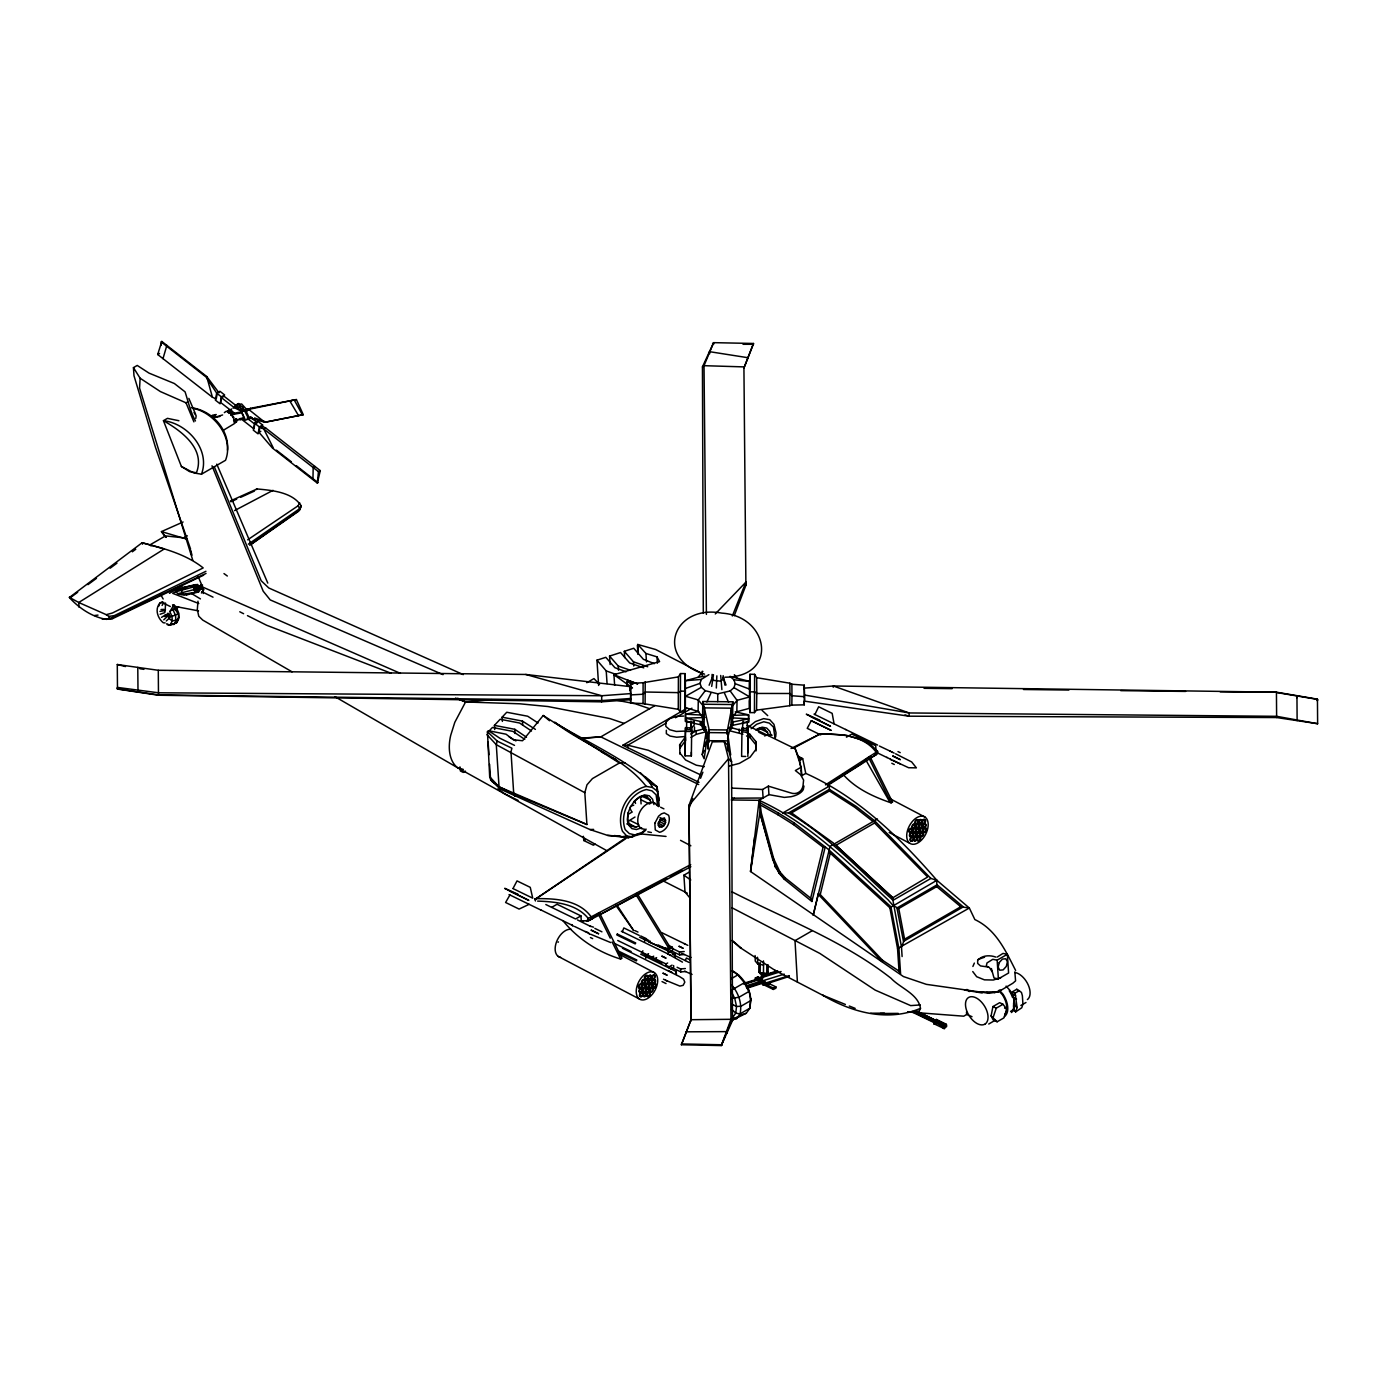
<?xml version="1.0" encoding="UTF-8"?>
<svg xmlns="http://www.w3.org/2000/svg" width="1387" height="1387" viewBox="0 0 1387 1387"><rect width="100%" height="100%" fill="white"/><g stroke="black" fill="none" stroke-linecap="round" stroke-linejoin="round"><path stroke-width="1.5" d="M717.738 701.701L717.738 693.829L705.237 690.691L701.389 687.311L700.019 683.358L701.319 679.422L708.896 674.671M666.349 730.273L666.332 733.654L670.094 736.064L676.631 737.225L684.19 736.601M630.721 693.604L630.634 699.707L601.629 701.839L158.482 695.234L117.479 689.062L117.514 687.432L158.534 692.789L601.733 695.737L630.721 693.604L630.149 686.634L525.777 674.463L158.291 670.285L117.288 664.512L125.471 666.558M1317.633 723.719L1317.442 699.169L1317.407 700.799L1317.442 699.169L1276.439 692.182L833.31 685.993L804.304 688.125L804.789 701.198L909.092 716.195L1276.629 717.547L1317.633 723.719L1276.647 716.316L909.161 712.953L804.876 695.095M764.514 985.151L773.322 989.434L775.888 988.22L775.905 986.903L773.339 988.116L767.462 985.255L762.659 984.701L761.948 982.568L755.326 979.343L755.343 978.026L757.909 976.812L760.579 978.112L763.283 977.28L763.682 975.252L777.622 970.692M755.326 979.343L757.891 978.147L757.909 976.812M761.324 977.904L761.966 972.807L761.324 977.904L761.983 974.211L758.793 972.148L758.88 962.942M760.267 962.682L760.163 973.743L766.768 973.795L768.121 972.235L768.19 964.867M762.659 984.701L762.711 980.262L761.22 980.886L755.343 978.026M763.543 965.213L763.422 976.968L761.948 977.835M765.503 975.997L764.913 972.824M766.838 964.589L766.768 973.795L763.474 974.42M773.322 989.434L773.339 988.116M658.548 806.627L657.091 786.724C626.82 760.215 589.891 743.345 555.251 723.182L543.219 715.501L522.552 740.745L513.398 739.774L506.064 734.208L488.467 730.689L487.444 731.747L489.68 776.737L491.796 781.332L496.65 784.557M658.981 806.332L658.652 797.144M1014.833 971.923L1015.579 980.886L1012.787 983.279L998.311 991.844L989.139 993.283L926.36 984.354L903.422 976.552L750.54 871.521L759.868 812.643L759.972 802.692L759.105 800.316L731.278 799.97L734.364 798.184M227.468 450.134C229.392 429.467 211.57 410.188 191.389 407.726M117.514 687.432L117.479 689.062L117.288 664.512M630.079 690.691L630.149 686.634M630.548 689.495L630.652 683.392L643.1 682.716L678.399 676.891L680.497 673.562L685.178 673.614L684.987 711.93L680.323 711.878L678.278 709.312L678.399 676.891M678.278 709.312L643.065 703.59L630.634 703.053L630.652 683.392M643.065 703.59L643.1 682.716M645.111 704.215L645.215 681.71M680.323 711.878L680.497 673.562M685.039 681.901L685.178 673.614M685.126 755.828L685.49 727.776L691.714 727.846L691.35 755.898L685.126 755.828L685.49 727.776L686.548 727.169L685.525 731.417L691.749 731.486L690.778 722.939M681.398 1044.758L691.038 1019.705L688.992 805.344L712.294 741.854L724.222 741.664L727.273 744.75L731.59 761.758L732.492 1020.537L721.292 1045.573L681.398 1044.758L691.038 1019.705L730.966 1019.306L732.492 1020.537L730.914 1021.751L726.112 1033.662L727.343 1032.83L726.147 1031.616L686.218 1031.824L686.201 1032.847M686.669 720.009L686.582 729.597L690.726 729.649L691.749 731.486M691.021 1020.919L688.992 805.344L728.522 758.672L724.222 741.664M690.865 721.101L690.726 729.649L690.709 727.221M704.249 718.83L698.094 711.34L698.285 699.95L705.237 690.691M702.169 675.434L702.238 671.291M702.793 701.51L704.353 707.89L704.076 724.586L702.481 724.985L702.793 701.51L732.856 701.805L726.719 734.018M698.805 711.479L685.525 714.184L685.507 721.396L702.654 725.245L703.85 730.03L706.781 731.764M707.959 741.958L708.948 741.976L709.156 729.77L726.788 729.961L727.811 732.804L727.724 749.032L727.811 732.804L708.098 732.596L708.029 748.824L708.098 732.596L709.156 729.77L704.353 707.89L731.296 708.168L731.018 724.864L727.568 738.317M709.138 685.213L712.016 678.191L712.086 674.394M713.473 674.654L711.704 686.392M716.854 675.833L716.333 688.004M720.703 675.469L721.881 689.634M723.147 675.642L724.95 685.161M731.018 724.864L732.544 725.28L732.856 701.805M732.024 717.634L736.844 711.739L737.034 700.348L730.169 690.951L717.738 693.829M743.155 721.344L742.028 731.989L748.252 732.059L747.836 756.47M734.26 615.655L745.894 585.331L745.946 582.089L715.276 613.956M747.368 721.275L747.229 730.221L748.252 732.059L747.194 727.794L747.229 730.221L743.068 730.186L743.051 727.759L741.993 728.366L741.612 756.4L745.773 756.452M753.522 343.473L743.9 368.127L753.522 343.473L713.629 342.658L702.446 366.879L703.296 613.106M747.801 752.829L748.217 728.418L741.993 728.366L742.028 731.989M731.434 717.842L748.651 718.795L748.599 722.055L731.521 725.54L730.134 730.308L732.475 726.996M748.564 718.085L748.616 714.842L735.283 711.86M749.431 688.992L749.552 681.398L730.03 676.388L733.879 679.769L735.266 683.722L733.948 687.64L730.169 690.951M749.726 688.802L749.968 674.273L754.632 674.325L756.661 677.688L756.817 693.448L756.539 710.127L754.441 712.641L749.778 712.589L749.656 698.927M736.844 711.739L749.517 708.324L749.552 681.398L733.879 679.769M749.778 712.589L749.968 674.273M754.441 712.641L754.632 674.325M756.539 710.127L789.723 705.706L789.931 693.5L789.827 683.202L756.661 677.688M789.723 705.706L791.821 705.116L791.977 695.754L791.873 684.242L789.827 683.202M804.217 689.252L804.287 685.178L791.873 684.242M791.821 705.116L804.269 704.839L804.287 685.178M1276.629 717.547L1276.439 692.182L1220.213 691.836M747.68 358.748L747.697 357.673L709.849 351.726L708.636 352.541L709.797 353.685M1297.122 720.633L1296.949 695.685L1296.914 697.713M702.706 673.822L655.722 649.532L637.795 644.47L637.708 654.109M944.911 1025.236L935.254 1019.653L934.127 1020.815L936.468 1019.462L946.038 1024.143L946.627 1026.588L943.489 1028.391L944.842 1024.317L946.038 1024.143L943.489 1028.391M165.226 609.829L165.538 603.016M614.632 685.317L613.938 674.689L627.513 680.133L626.889 684.918L632.472 687.969L613.938 674.689L659.588 661.616L656.987 656.866L645.926 653.468L637.795 644.47L638.349 652.913M195.463 420.972C190.331 411.644 188.251 401.606 185.078 391.862L174.346 383.505L148.998 373.103L137.226 365.44L133.447 367.624L140.122 378.235L139.567 388.117L192.776 560.244M601.629 701.839L601.733 695.737L525.777 674.463M833.24 687.224L833.31 685.993L909.161 712.953L909.092 716.195L905 714.894M197.977 601.178L197.318 609.517L198.757 616.192L202.727 620.076L292.085 671.845M937.04 1021.924L936.468 1019.462L935.896 1020.416L918.61 1011.938M934.127 1020.815L933.902 1023.727L944.495 1028.773L945.587 1025.132M775.697 736.982L776.044 732.891L773.963 724.326L769.733 719.68L763.596 718.639L755.43 721.587L747.489 727.95M657.646 805.795L656.103 794.838L651.942 790.867L646.411 789.515C629.802 793.433 619.313 813.718 625.19 829.617L629.334 833.587L634.882 834.939L641.973 832.443L646.099 829.097M775.004 738.04L773.461 727.065L769.317 723.112L763.769 721.76L756.678 724.257L751.165 728.712M158.482 695.234L158.291 670.285M628.242 812.713L627.687 818.538L628.935 823.306L631.813 826.305L635.853 827.085L638.904 826.045M629.923 808.326L631.449 811.187M641.089 803.905L640.621 796.849M665.604 822.266L664.46 817.879L660.229 819.318L658.131 824.814L659.466 827.311L663.697 825.872L665.604 822.266L659.796 819.44M317.311 483.075L318.455 471.667L320.293 470.626L265.593 427.907L261.762 426.173L259.941 427.231L258.988 432.328L272.389 448.001L317.311 483.075L320.293 470.626M935.029 1023.051L933.902 1023.727L935.029 1023.051L911.311 1011.66M731.729 1007.603L732.111 1004.309L736.532 1006.459L740.918 1006.268L750.766 1000.582C750.488 988.55 743.328 977.055 732.943 971.056M750.748 998.259L749.882 1008.193L746.275 1013.256L732.579 1020.104M754.649 836.898L750.54 871.521L759.105 800.316L768.953 794.63L784.296 797.404L790.885 796.727A18.048 9.57 -3.8 0 0 803.281 789.584L803.975 786.048M674.758 956.995L675.105 954.447L639.528 937.144M675.868 974.021L676.215 971.472L640.638 954.169M195.775 418.441L196.174 415.84L194.007 412.546M707.821 733.931L704.145 758.776L702.203 754.597L706.572 729.77M704.752 746.31L705.411 742.184M706.087 738.057L706.763 733.914M748.997 990.318L750.766 1000.582L749.882 1008.193L740.034 1013.88L736.428 1018.942L732.579 1017.642L735.751 1013.169L736.532 1006.459L734.781 998.519L731.59 992.156M173.86 604.957C178.68 609.361 180.882 617.614 176.392 623.023L169.89 625.242L167.22 624.67M161.031 345.432L161.776 341.427L206.698 376.501L219.007 392.798M167.758 614.164L167.324 616.469L163.77 619.816M216.667 393.18L215.366 400.115L220.082 403.79L221.383 396.855L224.659 394.966L219.944 391.29L216.667 393.18L221.383 396.855M236.917 407.57L237.125 406.443L224.087 396.266L221.539 397.74L220.654 402.49L234.42 413.205M224.347 412.632L226.22 411.28L228.924 411.766L231.733 413.95L234.854 420.833L234.316 423.659L223.48 430.195M237.038 419.169L236.536 421.821L234.802 423.087L234.178 421.717L235.929 418.631M254.636 423.243L253.336 430.178L258.051 433.854L259.352 426.919L262.628 425.029L257.913 421.353L254.636 423.243L259.352 426.919M250.804 417.539L257.341 422.654L254.792 424.127L253.908 428.878L240.87 418.683M261.97 428.496L262.628 425.029M991.116 1015.856L992.936 1006.563L999.663 1002.68L1002.974 1004.275L1006.789 1009.147L1003.876 1017.902L997.132 1021.786L993.092 1019.826L991.116 1015.856L997.132 1021.786M184.488 594.416C181.836 594.971 174.953 594.156 176.062 590.307L185.511 588.417L176.062 590.307M818.382 893.245L813.198 915.316L818.278 894.372L820.254 894.58L882.583 960.341L899.019 971.073L900.579 973.674L898.949 948.691L890.887 906.734L828.628 849.59L825.23 846.902L823.08 847.197L793.537 824.606L778.142 814.915L778.523 813.077L759.972 802.692L761.307 812.886L773.79 859.021L779.997 872.024L785.285 877.936L810.649 898.169L811.88 901.481L825.23 846.902L794.005 822.768L778.523 813.077M759.105 800.316C809.262 823.098 848.515 862.714 888.113 899.851L893.107 905.59L898.759 908.52L936.71 886.622L936.884 880.312L931.873 874.59C895.95 833.812 855.848 795.878 805.76 773.391L802.709 758.724L797.768 755.932M201.288 585.227L195.151 587.655L196.382 590.238L198.445 589.042L200.092 589.735L198.532 592.006L186.638 594.884L184.055 595.023L181.974 592.925L181.61 589.856L183.153 587.603L195.064 584.707L197.63 584.586L198.254 587.516L199.711 586.666M877.451 818.989L830.067 846.347L818.278 894.372L882.063 961.59L882.583 960.341M820.254 894.58L830.258 853.161L828.628 849.59M162.99 358.644L166.856 345.398M810.649 898.169L823.08 847.197M487.444 731.747L497.187 741.074L496.286 744.68L499.043 786.81L500.326 789.151L589.891 829.53L607.593 835.39L628.346 837.679L641.002 834.038L645.77 830.224M176.392 623.023L178.819 617.232M793.537 824.606L794.005 822.768M161.048 341.843L205.969 376.917L217.187 393.856L216.233 398.953L212.402 397.219L157.702 354.517L161.776 341.427M497.187 741.074L511.89 748.217L510.988 751.823L513.745 793.953L586.926 824.606L584.829 792.705L586.961 784.834L592.422 778.61L619.573 762.919L625.225 762.746M775.905 986.903L770.028 984.042L767.462 985.255L764.913 981.337L763.769 985.221L766.595 983.088M181.402 466.483L193.92 472.984L201.479 474.181C210.651 449.856 187.592 423.382 163.441 420.677L181.402 466.483L189.655 471.649L196.451 472.724C205.657 448.729 181.506 431.028 163.441 420.677L167.463 418.354L178.906 420.729M178.524 612.603L178.455 619.4L172.265 621.012L169.37 618.741M993.317 1016.914L996.247 1008.176L1002.974 1004.275M1015.908 1011.14L1012.579 1009.528L1015.648 1011.886L1017.104 1007.603L1015.128 993.109L1012.423 991.792L1014.833 1005.627L1013.325 1008.228M902.105 956.545L901.498 947.182L904.584 939.19L960.775 906.751L969.34 908.017L974.853 919.564C996.299 929.671 1005.696 951.083 1015.631 970.467M158.794 606.102L159.852 603.12L162.4 601.646M230.363 500.967L257.063 488.952C271.887 490.339 292.102 492.038 300.979 505.527L298.309 511.422L251.012 544.45M300.979 505.527L299.991 509.775L249.66 545.195M630.513 806.679L627.964 813.371L627.34 819.908L628.744 825.265L631.952 828.646L636.494 829.513L641.661 827.762M688.94 808.586L692.807 798.479M700.556 778.263L702.897 772.212M732.336 615.967L745.946 582.089M725.297 1035.656L721.292 1045.573L730.966 1019.306L728.522 758.672L731.59 761.758M972.894 966.462L974.35 963.081M702.203 754.597L704.076 750.454M706.885 702.013L710.976 692.98M731.764 891.72C785.545 919.148 843.157 940.767 891.043 978.286C900.198 988.099 918.211 993.838 920.5 1008.332L919.252 1011.019L913.929 1011.712M298.309 511.422L301.066 506.81M642.909 950.788L641.817 952.973L647.677 955.816M509.393 890.939L528.863 900.406L504.677 888.339L518.149 894.338M512.982 888.547L517.022 880.901L530.25 887.333L532.729 898.169L513.259 888.703M617.961 951.967L618.429 951.066L636.806 960.012L636.338 960.896L619.798 952.852M811.014 716.784L830.501 726.268L806.298 714.201L819.769 720.182M811.274 720.703L831.038 730.325L811.274 720.703L807.234 728.348L820.74 734.937M162.088 605.46L163.787 602.374L159.852 603.12C154.616 609.17 157.581 618.099 163.233 622.728L165.14 622.936M170.41 610.835L173.843 604.732M231.733 413.95L231.092 415.077L234.126 412.771M246.973 409.858L241.65 403.964L236.952 404.501L237.992 406.79L236.622 407.795L234.958 405.958L236.952 404.501L239.83 405.021L242.829 407.362L242.031 408.766L239.483 410.24L235.443 408.263L239.968 407.154L243.627 411.193M160.146 614.25L164.81 612.621L165.417 609.326M811.88 901.481L784.591 879.462L785.285 877.936M791.058 748.495L819.786 734.156L824.884 733.896L846.313 735.266L861.552 739.791L870.013 743.917L877.624 751.321L876.619 754.389L827.415 785.631M247.666 539.82L297.945 505.891L299.783 502.944M630.391 807.13L634.605 800.819L639.632 796.693L644.799 794.942L649.324 795.809L652.549 799.189L653.953 804.547M733.22 724.326L728.331 728.591M762.417 980.678L764.445 983.435L789.238 975.598M201.41 593.012L203.958 589.562M679.665 744.767L685.386 737.069L685.611 740.485L679.89 748.165L679.665 744.767L679.925 754.199M166.249 621.012L170.462 617.024M562.879 920.604C577.807 939.051 598.213 952.193 620.596 959.041L622 958.226L599.444 912.646L591.417 919.061M861.934 762.885L868.539 757.285L872.614 756.713M744.004 984.354L762.226 978.65L763.283 977.28M784.47 879.323L779.043 873.221L779.997 872.024M877.624 751.321L825.456 784.869M698.094 711.34L685.351 707.647L685.386 680.722L698.06 677.307L702.88 671.412M732.215 706.243L737.034 700.348L749.708 696.933L733.948 687.64M764.913 974.229L768.121 972.235M174.883 609.795L177.692 606.639M487.513 732.683L492.437 727.447L512.965 731.4L524.771 739.375M494.691 729.579L494.413 725.366L500.152 719.264L519.57 723.008L531.498 730.984M502.389 721.396L502.111 717.183L506.74 712.259L527.701 716.229L538.052 722.991M176.062 609.413L178.611 606.726M889.865 907.774L936.884 880.312L969.34 908.017L897.545 948.569L889.865 907.774L830.258 853.161M690.379 728.816L694.141 725.176L694.107 721.136M997.201 957.065L1002.992 953.424L1007.361 954.291L1008.592 972.998L998.38 978.893L994.011 978.008L991.41 968.559M691.992 732.891L694.506 730.654L694.488 726.909M634.171 801.53L638.627 797.854L643.239 796.294L647.278 797.074L650.139 800.074L650.971 803.264M631.12 806.09L633.738 805.188M632.299 811.95L627.774 814.568M627.461 821.728L634.986 817.03M246.21 411.315L250.44 408.315L296.402 399.56L303.268 414.678L264.796 422.272L249.123 417.73L246.21 411.315L250.44 408.315M945.986 1025.634L946.749 1025.045L937.161 1020.364M702.446 366.879L704.024 365.683L713.629 342.658L713.594 344.288L712.571 343.456M70.442 596.705L142.115 542.75C163.285 548.246 185.875 554.072 203.195 567.924L112.434 613.002L106.244 614.666L78.747 602.495L69.35 597.329L70.442 596.705L69.35 597.329M784.522 879.393L774.796 866.407L776.269 865.367M70.841 597.312L77.672 592.249M87.918 584.655L96.466 578.344M110.128 568.219L116.959 563.174M132.32 551.801L135.735 549.269M229.028 413.465L231.577 411.991L228.231 412.632L227.243 411.523L228.976 410.257L231.508 410.708L234.16 414.384L233.692 413.343L231.144 414.817L231.612 415.857M236.778 404.9L238.772 403.461M233.068 408.159L234.819 406.894L237.333 407.345L241.979 412.494M240.627 419.724L242.378 418.458M248.342 544.172L299.904 508.492L297.945 505.891M69.749 597.936C79.267 608.304 92.634 617.267 106.556 619.348L114.462 616.886L206.056 573.438M627.392 836.725L534.81 899.556L625.658 838.771M730.793 990.561L745.01 982.36M172.855 609.448L169.699 611.407L171.971 616.383L172.265 621.012L170.532 624.046L173.843 624.497L175.906 620.873L175.542 615.377L172.855 609.448L176.27 607.627M827.831 784.487L862.558 762.989M161.533 617.336L165.781 614.753L169.041 617.302L167.948 613.175L168.694 614.32M934.977 881.282L936.884 880.312L930.885 878.439L892.951 900.336L892.864 897.753L927.66 877.017L874.59 822.994L874.538 820.671L856.16 806.384L829.391 789.342L788.579 812.903L782.719 813.007L829.357 786.082L829.409 790.971L791.509 812.869L788.579 812.903C827.328 835.217 857.894 868.643 890.87 898.256L892.951 900.336L901.498 947.182M175.802 591.608L172.751 593.376L198.774 603.518M157.702 354.517L159.54 353.46M206.698 376.501L212.402 397.219M140.122 378.235L160.372 391.567L186.031 402.819L187.626 401.901M212.887 416.447L216.181 414.54L212.211 415.302M227.243 411.523L231.612 408.992M237.125 406.443L234.576 407.917L221.539 397.74M237.42 408.628L239.968 407.154L239.83 405.021M241.113 411.575L248.342 408.922L241.113 411.575L245.048 420.278L252.295 417.626M234.854 420.833L233.588 420.209L236.397 419.29M249.123 417.73L250.943 416.672M291.946 400.41L290.108 401.467L298.5 415.58M303.268 414.678L264.796 422.272L248.62 409.356L296.402 399.56M265.593 427.907L263.755 428.964L259.941 427.231M258.988 432.328L260.808 431.288M201.479 474.181L225.526 460.293C234.108 438.257 214.846 412.737 193.07 408.315M273.118 447.585L263.755 428.964L318.455 471.667M315.005 466.5L313.185 467.54L312.959 478.688M172.369 590.082L176.01 587.967M169.457 593.324L181.853 586.164L182.234 587.897L178.455 590.082M203.109 590.377L201.028 588.296L202.485 587.464L178.143 593.653M164.377 616.556L168.919 613.938M172.456 623.769L169.89 625.242L166.735 623.699M586.788 682.716L593.948 678.59L599.531 684.398M465.495 771.155L463.31 772.42L460.363 770.981L459.947 766.855M654.785 705.723L600.796 736.878L581.448 738.491M699.031 782.337L622.832 745.27L686.964 708.254M666.297 723.008L627.808 745.218L622.832 745.27M675.452 717.72L691.94 708.202M690.726 734L696.049 730.914L704.024 728.816M690.951 737.399L696.274 734.33L706.243 731.695M583.372 836.274L583.806 840.539L585.626 839.482M595.179 844.128L593.359 845.186L583.806 840.539M800.42 766.196L799.415 759.053L801.617 757.787M799.623 760.509L802.709 758.724M551.679 907.358L557.054 904.255L580.945 915.888L581.274 920.899L588.504 920.743L592.318 918.697M846.451 737.173L851.809 734.087L875.7 745.703L875.908 748.963M731.538 788.093L762.555 789.498L768.381 786.134L790.625 792.896A12.639 10.316 61.4 0 0 803.021 785.753L803.593 780.083L800.542 774.657L795.358 770.548L801.201 767.184L795.184 748.755L747.142 725.384M800.958 769.993L801.755 775.697L805.76 773.391M580.945 915.888L575.57 918.974L545.819 904.532M690.362 898.481L685.005 891.997L683.895 875.197L689.374 872.042M650.399 941.201L648.925 942.033L661.062 947.165L669.123 948.76L670.528 947.962L668.621 945.414L672.4 947.252L672.608 950.234L669.678 951.915M843.071 774.362C855.692 788.752 873.533 796.814 891.113 802.865L892.5 802.05L869.944 756.47M645.822 958.33L645.631 955.366L648.544 953.667M874.59 822.994L835.962 845.307L832.98 844.666M652.237 957.013L653.693 956.18M657.993 944.894L668.031 949.783L672.4 947.252M655.167 958.452L656.623 957.602M666.193 963.809L667.65 962.977M665.535 965.04L669.141 966.808L672.071 965.127M670.805 968.941L673.718 967.259L673.614 965.56M811.967 930.885L795.011 940.663L797.386 982.065M731.313 978.702L737.867 974.905L739.375 975.598M732.301 1019.74L737.225 1016.896M992.173 971.767L989.399 967.537L986.296 966.011L986.989 962.942L992.78 959.319L997.149 960.168L1007.361 954.291M934.907 1024.109L936.156 1023.398M972.01 1016.688L966.67 1014.486L963.757 1016.186L907.583 1011.938M1012.423 991.792L1016.792 989.26L1021.439 992.398L1022.375 995.727L1022.93 1004.24L1021.751 1007.777L1015.648 1011.886M1015.128 993.109L1019.497 990.578M988.74 1024.022L995.415 1020.156M1010.603 1011.383L1014.018 1009.424M1020.849 1005.471L1025.981 1002.506M701.389 687.311L685.542 696.257L698.285 699.95L704.44 707.439M601.837 913.565L666.592 878.699M670.406 876.653L681.832 870.499M187.332 535.815L183.552 537.827L165.504 535.902L150.559 544.536L151.01 545.993M234.576 510.589L273.014 490.339M690.709 864.638L588.227 918.402C576.333 903.648 555.251 901.671 537.636 901.117M690.847 866.719L588.504 920.743L586.233 920.725L591.59 918.94L591.486 917.24C578.968 899.469 554.488 898.273 534.758 898.707L535.486 900.978M877.694 752.586L873.533 756.192L876.619 754.389L876.497 752.69C863.98 734.919 839.516 733.723 819.786 734.156L793.035 748.391M106.244 614.666L108.897 616.417L114.375 615.603L205.917 571.305M203.664 575.172L112.798 618.533L106.556 619.348M230.779 501.799L236.674 499.129M240.61 497.344L254.393 491.085M183.101 521.98L161.447 531.602L165.955 537.358L161.447 531.602L187.314 539.283M979.846 992.121L996.75 991.757L1000.998 990.075M779.043 873.221L772.68 859.455L773.79 859.021M637.812 834.124L628.346 837.679L614.441 835.529M943.958 1026.813L912.646 1011.452M659.033 800.438L657.698 791.457L652.375 787.452L646.238 786.394C627.288 790.729 615.655 813.233 622.486 831.298L626.716 835.928L632.836 836.985M685.403 688.489L700.019 683.358M978.078 959.475L984.545 957.203M756.99 728.938L762.157 727.187L766.699 728.054L769.906 731.434L770.843 735.006M756.002 730.099L760.596 728.539L764.636 729.319L767.496 732.319L768.329 735.509M764.566 735.925L768.589 734.538L772.143 735.231M776.148 972.131L763.682 975.252L761.914 977.558L762.226 980.938L784.262 974.142M598.629 685.455L596.965 660.177L605.807 657.317L614.909 667.702L626.04 671.793M610.107 664.529L609.552 656.103L620.544 652.531L629.681 662.969L643.776 667.858M624.705 657.646L624.289 651.318L633.738 648.266L643.429 659.345L654.369 663.662M747.16 988.185L762.902 983.071M767.271 983.574L789.359 976.396M746.483 987.319L760.492 982.811M747.61 987.388L761.723 982.828M746.223 985.828L760.388 981.32M781.124 971.524L761.914 977.558L762.226 978.65M1000.963 977.61L993.317 980.02L984.423 979.846L976.673 976.708L972.755 971.559M744.888 983.608L754.927 980.488M744.975 982.95L756.921 979.257M760.579 978.112L757.891 978.147M740.502 1015.007L746.275 1013.256M920.274 1004.934L910.687 1005.61L875.18 990.11L819.873 953.441L731.816 907.687M920.5 1008.332C887.784 1022.098 852.207 1012.649 822.612 995.155L845.376 1004.448M729.458 765.988L739.427 763.353L750.072 757.198L755.811 749.517L755.759 741.473L749.899 734.295L746.31 732.544M197.63 584.586L183.153 587.603L183.587 588.504M202.571 585.158L195.931 586.528L195.064 584.707L193.504 586.961L193.885 590.03L195.966 592.128L198.532 592.006L197.665 590.168M203.022 588.868L196.382 590.238L195.966 592.128L181.662 594.659M175.75 591.816L193.504 586.961L195.151 587.655L202.294 585.921L200.647 585.227L201.028 588.296M731.573 722.28L748.651 718.795M222.613 414.956L213.875 417.608L219.892 416.464M233.692 413.343L242.604 411.644M231.144 414.817L242.101 412.737L244.788 418.683L233.831 420.764M232.687 417.504L233.9 417.279M239.101 418.787L243.228 417.99M168.937 614.285L167.29 613.643M622.104 836.76L626.716 835.928M698.06 677.307L705.099 676.128M159.956 611.39L164.672 610.627M491.622 699.672L465.564 701.961L455.508 698.077M845.602 729.458L877.607 745.062M890.073 751.095L892.292 752.309M574.495 926.429L585.505 931.752M94.507 615.516L98.009 615.1M102.239 619.261L112.798 618.533L114.375 615.603M766.335 984.024L770.028 984.042L769.282 982.915M503.152 788.856L500.326 789.151L490.599 779.841L489.576 764.289M908.052 1012.337L911.97 1011.921M724.985 677.203C778.818 677.185 769.369 616.157 721.951 613.141C672.938 603.934 653.762 658.513 704.544 674.151M580.616 738.144L600.796 736.878L698.719 784.522M672.487 948.535L679.474 951.933L684.224 951.534M669.921 950.164L679.665 954.915L684.432 954.516M677.099 967.259L680.584 968.958L685.351 968.542M671.048 967.19L680.792 971.923L685.542 971.524M685.386 680.722L701.319 679.422M870.741 1013.221L884.455 1013.169M630.704 698.476L601.698 700.591L158.517 694.922L117.496 688.854M742.374 722.506L748.599 722.055L748.616 714.842L733.567 715.363M630.756 694.904L643.221 694.228L645.302 692.009L678.555 692.633L680.67 691.125L685.334 691.177M683.722 716.073L676.128 716.403L669.592 718.709L665.829 722.367L665.847 726.389L669.678 729.718L676.249 731.452L683.826 731.122M607.593 835.39L620.665 836.309M988.463 967.068L980.505 965.924L977.679 963.445L977.662 960.463C981.909 955.158 989.85 954.915 995.814 957.082M161.031 609.517L163.961 609.396M704.925 717.478L685.559 718.154L685.507 721.396L693.795 722.194M589.891 829.53L593.671 829.409M731.625 798.201L763.11 798.01L762.555 789.498M880.225 1013.498L898.256 1013.394M743.016 344.288L753.522 344.288M681.398 1043.943L722.35 1044.775M581.274 920.899L583.528 920.795M730.845 998.484L738.942 997.27L748.789 991.584L744.264 982.568L737.867 974.905L732.041 970.796M750.124 691.836L754.788 691.888L756.817 693.448L789.931 693.5L791.977 695.754L804.408 696.69M702.828 704.232L732.891 704.544M708.168 740.693L727.863 740.883M924.037 688.316L952.141 688.645M1023.485 689.495L1068.874 690.032M1120.765 690.639L1185.625 691.419M996.75 991.757L998.311 991.844M702.741 715.137L685.525 714.184L685.559 718.154L702.706 721.986M593.48 927.157L590.307 926.169M588.157 932.584L585.141 931.475M640.881 833.934L666.037 836.43M964.45 990.041L982.169 992.988M139.827 668.725L143.919 669.349M1276.421 692.494L1317.407 699.377M731.14 727.638L742.738 730.81M729.371 730.689L742.964 734.208M704.319 766.63L696.326 765.225L685.577 759.989L679.717 752.812M772.68 859.455L759.868 812.643L761.307 812.886M169.179 615.88L171.971 616.383L178.091 613.904L172.543 604.801M610.731 942.588L590.637 934.249M173.583 606.136L198.532 610.887M502.111 717.183L522.448 721.101L535.399 729.389M494.413 725.366L514.802 729.302L526.488 737.208M644.747 829.305L641.21 828.611L638.696 825.993C635.315 816.648 641.522 804.633 651.231 802.31L654.768 802.986L657.282 805.622M647.833 831.836L651.37 832.529M614.77 699.846L635.437 703.833L649.636 708.688M755.083 955.556L755.256 961.07L757.701 963.896L763.578 965.109L763.457 960.896M463.327 769.404L457.779 767.843L334.908 696.655M892.5 802.05L889.639 801.755L866.112 760.457M624.133 723.407L609.933 718.57L547.969 706.538L519.865 703.798L465.564 701.978L457.658 698.493M624.289 651.318L633.478 661.824L647.712 666.748M609.552 656.103L618.255 666.037L630.461 670.302M992.901 992.017L994.86 992.711M254.584 417.972L265.524 421.856M596.965 660.177L606.223 670.909L616.123 674.463M986.798 992.416L989.139 993.283M735.266 683.722L749.691 689.166M391.238 673.284L266.685 625.26L247.458 615.637M849.295 1006.026L855.19 1008.384M489.68 776.737L499.043 786.81L586.909 824.398M198.15 576.472L202.589 587.03L400.427 673.371M443.042 674.637L270.222 599.912L263.201 591.209L212.003 465.789M201.965 591.729L213.009 597.173M681.624 953.337L690.951 957.429M684.606 971.177L692.061 974.437M665.604 980.262L679.89 986.105L683.132 985.342L684.814 982.152L683.566 979.153L679.647 976.621L622.468 948.257M463.275 674.619L268.801 587.984L261.172 580.72L214.344 466.899M627.063 681.728L632.853 684.38M457.779 698.285L465.564 701.978L454.797 722.332L450.723 735.283A40.032 24.845 -64.1 0 0 457.779 767.843L606.5 850.491M939.987 1025.27L945.414 1027.351M897.996 751.581L900.215 752.656M814.013 714.114L845.983 729.683M890.471 751.303L879.427 746.05M891.928 752.031L894.147 753.106M895.603 753.817L911.658 761.931L916.374 767.861L908.589 767.722L892.274 760.111M875.734 752.066L887.125 757.614M890.801 759.4L886.778 757.319M894.303 764.497L891.806 763.266M761.324 727.707L764.636 729.319M759.226 728.296L767.496 732.319M763.786 734.677L758.828 732.267L757.995 729.077M746.535 735.942L750.124 737.693L755.967 744.871L756.019 750.904M700.487 774.813L648.423 750.315L627.808 745.218L627.982 747.766M643.967 795.462L647.278 797.074M641.869 796.051L650.139 800.074M660.593 807.234L663.905 808.846M641.453 800.022L649.723 804.044M514.525 745.374L499.823 738.213L488.467 730.689M659.969 817.567L665.795 820.393M659.068 821.364L664.876 824.19M1012.649 994.323L1015.613 995.762M657.889 823.046L663.697 825.872M1014.33 998.033L1016.55 999.091M658.374 825.178L662.258 827.068M630.53 820.688L638.8 824.71M627.583 823.063L635.853 827.085M626.837 823.895L631.813 826.305M1004.587 1008.072L1006.789 1009.147M163.701 603.293L170.324 606.518M992.936 1006.563L996.247 1008.176M499.043 786.81L516.016 795.115M518.027 800.351L504.608 793.815L497.76 788.943M928.544 1018.058L932.393 1019.93M915.299 1011.799L944.27 1025.895M661.634 932.601L684.797 943.871M637.985 932.081L634.865 930.59M690.258 959.908L686.409 958.036L685.23 960.584M639.268 935.445L623.838 927.938L622.347 931.752M640.707 935.948L646.55 938.791M648.925 940.49L644.504 938.34L644.712 941.322M672.4 954.325L688.958 962.387M621.341 931.232L670.84 955.331M577.443 919.91L590.654 926.464M666.228 964.069L617.735 940.49M645.631 955.366L661.911 963.289M615.689 944.01L631.137 951.517M509.046 894.563L541.017 910.115M572.64 925.493L540.67 909.837M586.961 932.463L589.18 933.538M590.463 937.56L592.665 938.635M663.489 979.205L667.338 981.094M666.037 983.556L662.032 981.597M920.933 1013.412L934.387 1019.982M917.899 1012.042L935.219 1020.52M640.621 772.975L650.347 783.395L657.091 786.724L657.698 791.457M239.778 611.788L243.609 613.713M662.882 880.762L687.276 893.141M823.791 995.797L774.813 970.345L775.992 970.987L739.999 947.512L731.937 940.525M758.793 972.148L761.983 974.211M889.154 798.253L924.99 817.064A15.17 9.154 -62.3 0 1 920.309 841.181A15.17 9.154 -62.3 0 1 907.046 832.391A15.17 9.154 -62.3 0 1 924.99 817.064M889.171 832.477L909.907 843.365M618.671 953.927L654.508 972.738A15.17 9.154 -62.3 0 1 649.827 996.854A15.17 9.154 -62.3 0 1 636.564 988.064A15.17 9.154 -62.3 0 1 654.508 972.738M558.337 956.458L639.424 999.021M680.532 840.349L690.847 845.775M829.409 790.971L854.704 807.234L873.082 821.52M791.509 812.869L833.5 843.088M667.65 953.753L682.456 962.127M834.09 723.875L832.165 713.351L818.659 706.763L814.88 714.548M900.232 763.96L892.881 760.388M739.999 947.512L741.178 948.153L733.116 941.166M687.831 945.362L684.12 943.559M601.923 931.821L594.85 928.388M671.828 972.27L668.101 970.484M529.123 904.324L519.102 909.074L505.596 902.486L509.913 894.996M584.829 792.705L496.286 744.68L486.924 734.625M761.203 805.431L778.142 814.915M604.663 753.418L600.9 751.303L604.68 753.557M612.187 757.631L615.932 759.747M612.187 757.805L615.949 759.92M702.654 725.245L705.862 727.135M705.844 728.366L700.002 722.766L703.85 730.03M509.15 736.861L515.929 740.918M191.319 593.411L200.421 598.907M619.382 763.023L554.627 722.228C583.563 744.871 623.248 756.869 646.238 786.394M683.895 875.197L690.778 879.982M223.983 573.577L227.329 576.021M247.129 418.146L254.792 424.127M276.429 450.186L291.374 461.836M296.367 465.737L318.039 482.659M543.219 715.501L549.512 720.737M936.71 886.622L960.775 906.751M1014.833 1005.627L1017.104 1007.603M966.93 989.416L969.34 991.566M892.864 897.753L835.962 845.307L892.326 897.424L892.951 900.336M762.157 710.439L767.722 715.64M731.538 1009.233L735.751 1013.169L740.034 1013.88C742.392 1003.72 738.421 992.971 731.868 985.186M645.458 776.928L650.676 782.008M1016.792 989.26L1018.474 990.942M874.538 820.671L930.885 878.439M138.006 692.148L137.781 667.39M1006.095 986.122L1009.909 990.335A18.118 10.455 60 0 1 1011.366 1012.545M999.247 990.075L1003.044 994.288A18.118 10.455 60 0 1 1004.5 1016.498M998.865 990.855L1002.402 994.756A16.783 9.692 60 0 1 1006.771 1008.73M235.547 420.712L236.536 421.821M734.347 674.706L736.809 677.706M890.454 759.105L891.304 760.197M589.666 934.353L588.816 933.26M571.895 924.54L573.126 926.308M615.308 904.567L633.686 930.608L617.44 905.78M242.829 407.362L249.019 419.515M257.063 488.952L255.971 489.594M712.016 678.191L713.369 680.341L720.599 681.156L723.095 679.439L723.078 677.168L726.042 685.005M637.049 893.367L670.528 947.962M635.662 894.164L669.123 948.76M160.407 594.035L163.163 599.011M513.745 793.953L515.028 796.311L513.727 793.745M294.581 400.618L302.539 415.094M650.347 783.395L652.375 787.452M868.539 757.285L891.113 802.865M598.04 913.461L610.263 938.149M612.135 941.946L620.596 959.041M186.205 593.983L186.638 594.884M267.778 583.095L216.788 464.142M228.976 410.257L229.601 411.627M724.465 693.119L728.556 702.238M761.22 980.886L761.948 982.568M188.84 398.381L195.619 414.314M193.903 421.873L186.031 402.819M795.184 748.755L799.415 759.053M775.177 866.182L759.868 812.643M190.591 549.148L155.413 447.117L133.984 375.704L133.447 367.624M142.566 544.207L142.115 542.75L164.238 548.975L78.747 602.495L79.042 607.177M704.076 724.586L708.948 741.976M634.917 801.062L635.541 803.437M191.025 551.228L191.909 555.389M898.759 908.52L904.584 939.19M190.869 550.934L191.441 554.523M727.464 732.059L730.706 754.892M727.395 746.57L727.88 750.731M202.589 587.03L203.248 593.515M997.149 960.168L998.38 978.893M966.496 1011.938L966.67 1014.486M897.545 948.569L899.019 971.073M801.201 767.184L801.755 775.697M768.381 786.134L768.953 794.63M755.759 741.473L755.967 744.871M749.899 734.295L750.124 737.693M739.15 729.059L739.375 732.457M696.049 730.914L696.274 734.33M679.474 951.933L679.665 954.915M680.584 968.958L680.792 971.923M656.987 656.866L657.403 663.194M675.105 954.447L675.296 957.429M676.215 971.472L676.405 974.454M668.031 949.783L668.222 952.765M669.141 966.808L669.227 968.074M645.926 653.468L646.481 661.911M637.379 645.18L637.933 653.554M633.478 661.824L633.755 666.037M618.255 666.037L618.533 670.233M606.223 670.909L607.055 683.548M588.227 918.402L588.296 919.668M522.448 721.101L522.726 725.314M514.802 729.302L515.08 733.515M488.12 742.201L488.952 754.753M165.209 615.117L165.296 616.383M108.897 616.417L108.984 617.7M757.51 957.255L757.701 963.896M804.235 700.99L804.269 704.839M745.894 585.331L743.917 366.896L704.024 365.683L706.416 614.406M732.509 722.558L732.544 725.28M702.446 722.246L702.481 724.985M691.315 752.257L691.35 755.898M684.935 706.07L684.987 711.93M630.6 699.204L630.634 703.053M749.5 700.556L749.517 708.324M1027.386 999.576A15.014 8.669 60 0 0 1026.172 981.164A16.349 9.449 60 0 0 1015.093 972.512M1009.251 990.803A16.783 9.692 60 0 1 1012.441 997.305M1013.602 1002.888A16.783 9.692 60 0 1 1013.429 1006.442M1006.581 1010.412A16.783 9.692 60 0 1 1005.02 1014.122M642.701 987.943A2.271 1.37 -62.3 0 1 643.845 984.371A2.271 1.37 -62.3 0 1 645.596 985.966A2.271 1.37 -62.3 0 1 642.961 988.185L642.164 987.648A2.271 1.37 -62.3 0 1 643.308 984.094A2.271 1.37 -62.3 0 1 645.059 985.689A2.271 1.37 -62.3 0 1 642.424 987.908M642.112 983.643A2.271 1.37 -62.3 0 1 643.447 980.089A2.271 1.37 -62.3 0 1 645.024 981.927A2.271 1.37 -62.3 0 1 642.354 983.92L641.574 983.366A2.271 1.37 -62.3 0 1 642.909 979.811A2.271 1.37 -62.3 0 1 644.487 981.649A2.271 1.37 -62.3 0 1 641.817 983.643M645.146 979.43A2.271 1.37 -62.3 0 1 646.29 975.859A2.271 1.37 -62.3 0 1 648.041 977.454A2.271 1.37 -62.3 0 1 645.406 979.673L644.608 979.153A2.271 1.37 -62.3 0 1 645.753 975.581A2.271 1.37 -62.3 0 1 647.504 977.176A2.271 1.37 -62.3 0 1 644.868 979.395M560.573 957.325A15.17 9.154 -62.3 0 1 556.534 941.825A15.17 9.154 -62.3 0 1 571.184 929.307M558.059 942.293A2.271 1.37 -62.3 0 1 558.441 941.877M652.41 988.272A2.271 1.37 -62.3 0 1 651.127 991.826A2.271 1.37 -62.3 0 1 649.497 990.058A2.271 1.37 -62.3 0 1 652.15 987.995L652.948 988.55A2.271 1.37 -62.3 0 1 651.665 992.104A2.271 1.37 -62.3 0 1 650.035 990.353A2.271 1.37 -62.3 0 1 652.688 988.272M643.256 992.138A2.271 1.37 -62.3 0 1 643.568 989.451A2.271 1.37 -62.3 0 1 645.701 988.376L645.961 988.636A2.271 1.37 -62.3 0 1 645.648 991.324A2.271 1.37 -62.3 0 1 643.516 992.381L642.718 991.861A2.271 1.37 -62.3 0 1 643.031 989.156A2.271 1.37 -62.3 0 1 645.163 988.099L645.423 988.342A2.271 1.37 -62.3 0 1 645.111 991.046A2.271 1.37 -62.3 0 1 642.979 992.104M915.628 823.757A2.271 1.37 -62.3 0 1 916.772 820.202A2.271 1.37 -62.3 0 1 918.506 821.78A2.271 1.37 -62.3 0 1 915.888 824.017L915.091 823.479A2.271 1.37 -62.3 0 1 916.235 819.925A2.271 1.37 -62.3 0 1 917.986 821.503A2.271 1.37 -62.3 0 1 915.351 823.722M919.668 832.651A2.271 1.37 -62.3 0 0 917.032 834.835A2.271 1.37 -62.3 0 0 918.749 836.482A2.271 1.37 -62.3 0 0 919.928 832.911L919.13 832.373A2.271 1.37 -62.3 0 0 916.495 834.541A2.271 1.37 -62.3 0 0 918.211 836.188A2.271 1.37 -62.3 0 0 919.39 832.633M922.286 828.23A2.271 1.37 -62.3 0 1 921.28 831.801A2.271 1.37 -62.3 0 1 919.425 830.38A2.271 1.37 -62.3 0 1 921.991 828.022L922.823 828.507A2.271 1.37 -62.3 0 1 921.818 832.079A2.271 1.37 -62.3 0 1 919.945 830.674A2.271 1.37 -62.3 0 1 922.528 828.299M922.892 832.599A2.271 1.37 -62.3 0 1 921.609 836.153A2.271 1.37 -62.3 0 1 919.98 834.402A2.271 1.37 -62.3 0 1 922.632 832.321L923.43 832.876A2.271 1.37 -62.3 0 1 922.147 836.43A2.271 1.37 -62.3 0 1 920.517 834.679A2.271 1.37 -62.3 0 1 923.17 832.616M920.309 837.002A2.271 1.37 -62.3 0 0 917.605 838.823A2.271 1.37 -62.3 0 0 919.044 840.834A2.271 1.37 -62.3 0 0 920.535 837.315L919.772 836.725A2.271 1.37 -62.3 0 0 917.067 838.546L917.032 839.1A2.271 1.37 -62.3 0 1 914.744 841.042A2.271 1.37 -62.3 0 1 914.328 838.459A2.271 1.37 -62.3 0 1 916.686 836.968L916.963 837.211A2.271 1.37 -62.3 0 1 917.171 838.546A2.271 1.37 -62.3 0 0 918.506 840.557A2.271 1.37 -62.3 0 0 919.997 837.037M913.738 836.465A2.271 1.37 -62.3 0 1 914.05 833.778A2.271 1.37 -62.3 0 1 916.183 832.72M915.905 832.685A2.271 1.37 -62.3 0 1 915.593 835.373A2.271 1.37 -62.3 0 1 913.461 836.43M654.837 823.237L655.271 829.929L659.623 832.304C666.61 830.622 671.083 821.988 668.638 815.279L664.286 812.886L661.391 813.874L658.565 816.197L654.837 823.237M999.247 962.561L998.155 967.155L999.75 970.189L1003.13 969.894L1006.303 966.41L1007.395 961.815L1005.8 958.781L1002.42 959.076L999.247 962.561M648.006 977.107L647.868 977.662A2.271 1.37 -62.3 0 0 648.076 979.014L648.353 979.257A2.271 1.37 -62.3 0 0 650.711 977.766A2.271 1.37 -62.3 0 0 650.295 975.165A2.271 1.37 -62.3 0 0 648.006 977.107M648.544 977.384L648.405 977.939A2.271 1.37 -62.3 0 0 648.613 979.291L648.891 979.534A2.271 1.37 -62.3 0 0 651.249 978.043A2.271 1.37 -62.3 0 0 650.832 975.442A2.271 1.37 -62.3 0 0 648.544 977.384M646.151 993.942L646.013 994.496A2.271 1.37 -62.3 0 1 643.724 996.438A2.271 1.37 -62.3 0 1 643.308 993.838A2.271 1.37 -62.3 0 1 645.666 992.346L645.943 992.589A2.271 1.37 -62.3 0 1 646.151 993.942M646.689 994.219L646.55 994.774A2.271 1.37 -62.3 0 1 644.261 996.716A2.271 1.37 -62.3 0 1 643.845 994.115A2.271 1.37 -62.3 0 1 646.203 992.624L646.481 992.867A2.271 1.37 -62.3 0 1 646.689 994.219A2.271 1.37 -62.3 0 0 648.041 996.213A2.271 1.37 -62.3 0 0 649.515 992.693L649.289 992.381A2.271 1.37 -62.3 0 0 646.585 994.202M651.491 976.968L651.335 977.54A2.358 1.422 -62.3 0 0 653.329 978.875A2.358 1.422 -62.3 0 0 654.283 975.2A2.358 1.422 -62.3 0 0 651.491 976.968M652.029 977.246L651.873 977.818A2.358 1.422 -62.3 0 0 653.866 979.17A2.358 1.422 -62.3 0 0 654.82 975.477A2.358 1.422 -62.3 0 0 652.029 977.246M918.489 821.451L918.35 821.988A2.271 1.37 -62.3 0 0 918.558 823.341L918.835 823.583A2.271 1.37 -62.3 0 0 921.193 822.092A2.271 1.37 -62.3 0 0 920.777 819.509A2.271 1.37 -62.3 0 0 918.489 821.451M919.026 821.728L918.887 822.283A2.271 1.37 -62.3 0 0 919.096 823.618L919.373 823.878A2.271 1.37 -62.3 0 0 921.731 822.387A2.271 1.37 -62.3 0 0 921.315 819.786A2.271 1.37 -62.3 0 0 919.026 821.728M916.634 838.268L916.495 838.823A2.271 1.37 -62.3 0 1 914.206 840.765A2.271 1.37 -62.3 0 1 913.79 838.164A2.271 1.37 -62.3 0 1 916.148 836.673L916.426 836.916A2.271 1.37 -62.3 0 1 916.634 838.268M921.974 821.295L921.818 821.867A2.358 1.422 -62.3 0 0 923.811 823.219A2.358 1.422 -62.3 0 0 924.765 819.526A2.358 1.422 -62.3 0 0 921.974 821.295M922.511 821.572L922.355 822.144A2.358 1.422 -62.3 0 0 924.349 823.497A2.358 1.422 -62.3 0 0 925.302 819.804A2.358 1.422 -62.3 0 0 922.511 821.572M591.226 930.174L598.577 933.746L591.226 930.174M617.319 934.04L616.834 934.942L635.211 943.888L635.697 942.987L617.319 934.04M661.98 956.198L665.829 958.07L661.98 956.198M663.09 973.223L666.956 975.096L663.09 973.223M679.11 946.298L682.959 948.188L679.11 946.298M892.864 756.036L900.215 759.608L892.864 756.036M937.092 884.819L896.956 907.982L903.474 941.409L963.306 906.873L937.092 884.819M637.552 683.878L627.513 680.133L637.535 683.895M652.341 984.181L652.046 983.955A2.271 1.37 -62.3 0 0 649.48 986.33A2.271 1.37 -62.3 0 0 651.335 987.735A2.271 1.37 -62.3 0 0 652.341 984.181M651.803 983.903L651.509 983.678A2.271 1.37 -62.3 0 0 648.943 986.053A2.271 1.37 -62.3 0 0 650.798 987.457A2.271 1.37 -62.3 0 0 651.803 983.903M916.443 832.963L915.645 832.443A2.271 1.37 -62.3 0 0 913.513 833.5A2.271 1.37 -62.3 0 0 913.201 836.188L913.998 836.725A2.271 1.37 -62.3 0 0 916.131 835.667A2.271 1.37 -62.3 0 0 916.443 832.963M913.444 832.512L913.183 832.269A2.271 1.37 -62.3 0 1 914.328 828.698A2.271 1.37 -62.3 0 1 916.079 830.31A2.271 1.37 -62.3 0 0 917.743 831.905A2.271 1.37 -62.3 0 0 918.783 828.247A2.271 1.37 -62.3 0 0 916.027 830.154A2.271 1.37 -62.3 0 1 913.444 832.512M912.906 832.235L912.646 831.992A2.271 1.37 -62.3 0 1 913.79 828.42A2.271 1.37 -62.3 0 1 915.541 830.015A2.271 1.37 -62.3 0 1 912.906 832.235M649.445 988.584L649.185 988.324A2.271 1.37 -62.3 0 0 646.55 990.491A2.271 1.37 -62.3 0 0 648.266 992.138A2.271 1.37 -62.3 0 0 649.445 988.584M648.908 988.29L648.648 988.047A2.271 1.37 -62.3 0 0 646.013 990.214A2.271 1.37 -62.3 0 0 647.729 991.861A2.271 1.37 -62.3 0 0 648.908 988.29M912.837 828.264L912.594 827.97A2.271 1.37 -62.3 0 1 913.929 824.433A2.271 1.37 -62.3 0 1 915.507 826.253A2.271 1.37 -62.3 0 1 912.837 828.264M912.299 827.987L912.057 827.692A2.271 1.37 -62.3 0 1 913.392 824.155A2.271 1.37 -62.3 0 1 914.969 825.976A2.271 1.37 -62.3 0 1 912.299 827.987M650.052 992.988L649.827 992.676A2.271 1.37 -62.3 0 0 647.122 994.479A2.271 1.37 -62.3 0 0 648.561 996.507A2.271 1.37 -62.3 0 0 650.052 992.988M985.325 1023.866A15.014 8.669 60 0 0 984.111 1005.454A16.349 9.449 60 0 0 968.213 997.721A15.014 8.669 60 0 0 969.409 1016.134A16.349 9.449 60 0 0 985.325 1023.866M650.295 983.279A2.271 1.37 -62.3 0 0 651.179 979.621A2.271 1.37 -62.3 0 0 648.457 981.719A2.271 1.37 -62.3 0 0 650.295 983.279M641.089 987.873A2.271 1.37 -62.3 0 0 641.644 984.285A2.271 1.37 -62.3 0 0 638.991 986.729A2.271 1.37 -62.3 0 0 641.089 987.873M640.551 987.579A2.271 1.37 -62.3 0 0 641.106 984.007A2.271 1.37 -62.3 0 0 638.453 986.452A2.271 1.37 -62.3 0 0 640.551 987.579M641.349 992.294A2.271 1.37 -62.3 0 0 642.354 988.636A2.271 1.37 -62.3 0 0 639.598 990.578A2.271 1.37 -62.3 0 0 641.349 992.294M654.439 983.314A2.271 1.37 -62.3 0 0 655.115 979.69A2.271 1.37 -62.3 0 0 652.427 982.013A2.271 1.37 -62.3 0 0 654.439 983.314M653.901 983.036A2.271 1.37 -62.3 0 0 654.577 979.413A2.271 1.37 -62.3 0 0 651.89 981.736A2.271 1.37 -62.3 0 0 653.901 983.036M646.706 983.47A2.271 1.37 -62.3 0 0 647.677 979.811A2.271 1.37 -62.3 0 0 644.92 981.805A2.271 1.37 -62.3 0 0 646.706 983.47M640.811 992.017A2.271 1.37 -62.3 0 0 641.817 988.359A2.271 1.37 -62.3 0 0 639.06 990.301A2.271 1.37 -62.3 0 0 640.811 992.017M650.832 983.556A2.271 1.37 -62.3 0 0 651.717 979.916A2.271 1.37 -62.3 0 0 648.995 981.996A2.271 1.37 -62.3 0 0 650.832 983.556M647.244 983.747A2.271 1.37 -62.3 0 0 648.214 980.089A2.271 1.37 -62.3 0 0 645.458 982.083A2.271 1.37 -62.3 0 0 647.244 983.747M654.3 987.353A2.271 1.37 -62.3 0 0 655.167 983.712A2.271 1.37 -62.3 0 0 652.427 985.845A2.271 1.37 -62.3 0 0 654.3 987.353M641.869 996.507A2.271 1.37 -62.3 0 0 642.927 992.849A2.271 1.37 -62.3 0 0 640.17 994.739A2.271 1.37 -62.3 0 0 641.869 996.507M641.331 996.23A2.271 1.37 -62.3 0 0 642.389 992.572A2.271 1.37 -62.3 0 0 639.632 994.462A2.271 1.37 -62.3 0 0 641.331 996.23M654.837 987.648A2.271 1.37 -62.3 0 0 655.704 983.99A2.271 1.37 -62.3 0 0 652.965 986.122A2.271 1.37 -62.3 0 0 654.837 987.648M647.798 987.856A2.271 1.37 -62.3 0 0 648.839 984.198A2.271 1.37 -62.3 0 0 646.082 986.105A2.271 1.37 -62.3 0 0 647.798 987.856M647.261 987.579A2.271 1.37 -62.3 0 0 648.301 983.92A2.271 1.37 -62.3 0 0 645.544 985.828A2.271 1.37 -62.3 0 0 647.261 987.579M920.777 827.606A2.271 1.37 -62.3 0 0 921.661 823.965A2.271 1.37 -62.3 0 0 918.94 826.063A2.271 1.37 -62.3 0 0 920.777 827.606M911.571 832.2A2.271 1.37 -62.3 0 0 912.126 828.628A2.271 1.37 -62.3 0 0 909.473 831.073A2.271 1.37 -62.3 0 0 911.571 832.2M911.034 831.923A2.271 1.37 -62.3 0 0 911.588 828.334A2.271 1.37 -62.3 0 0 908.936 830.796A2.271 1.37 -62.3 0 0 911.034 831.923M911.831 836.621A2.271 1.37 -62.3 0 0 912.837 832.963A2.271 1.37 -62.3 0 0 910.08 834.922A2.271 1.37 -62.3 0 0 911.831 836.621M924.921 827.64A2.271 1.37 -62.3 0 0 925.597 824.034A2.271 1.37 -62.3 0 0 922.91 826.34A2.271 1.37 -62.3 0 0 924.921 827.64M924.383 827.363A2.271 1.37 -62.3 0 0 925.06 823.757A2.271 1.37 -62.3 0 0 922.372 826.063A2.271 1.37 -62.3 0 0 924.383 827.363M917.188 827.796A2.271 1.37 -62.3 0 0 918.159 824.138A2.271 1.37 -62.3 0 0 915.403 826.149A2.271 1.37 -62.3 0 0 917.188 827.796M911.294 836.344A2.271 1.37 -62.3 0 0 912.299 832.685A2.271 1.37 -62.3 0 0 909.543 834.627A2.271 1.37 -62.3 0 0 911.294 836.344M921.315 827.883A2.271 1.37 -62.3 0 0 922.199 824.242A2.271 1.37 -62.3 0 0 919.477 826.34A2.271 1.37 -62.3 0 0 921.315 827.883M917.726 828.074A2.271 1.37 -62.3 0 0 918.697 824.415A2.271 1.37 -62.3 0 0 915.94 826.427A2.271 1.37 -62.3 0 0 917.726 828.074M924.782 831.697A2.271 1.37 -62.3 0 0 925.649 828.056A2.271 1.37 -62.3 0 0 922.91 830.172A2.271 1.37 -62.3 0 0 924.782 831.697M912.351 840.851A2.271 1.37 -62.3 0 0 913.409 837.193A2.271 1.37 -62.3 0 0 910.635 839.066A2.271 1.37 -62.3 0 0 912.351 840.851M911.814 840.557A2.271 1.37 -62.3 0 0 912.871 836.898A2.271 1.37 -62.3 0 0 910.115 838.788A2.271 1.37 -62.3 0 0 911.814 840.557M925.32 831.975A2.271 1.37 -62.3 0 0 926.187 828.334A2.271 1.37 -62.3 0 0 923.447 830.466A2.271 1.37 -62.3 0 0 925.32 831.975M918.281 832.2A2.271 1.37 -62.3 0 0 919.321 828.524A2.271 1.37 -62.3 0 0 916.564 830.432A2.271 1.37 -62.3 0 0 918.281 832.2"/></g></svg>
